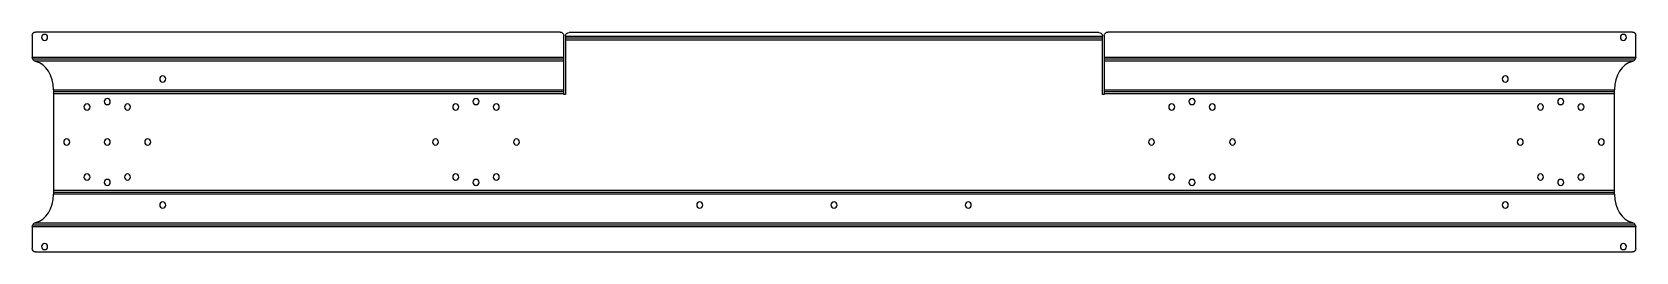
# Model space of a CAD drawing. Header units: millimetres. Extents: x -2 to 894, y 0 to 123.
import ezdxf

# ---------------------------------------------------------------- set-up
doc = ezdxf.new("R2010")
doc.units = ezdxf.units.MM

msp = doc.modelspace()

# ---------------------------------------------------------------- linework, layer by layer
at = {"layer": 'BEND'}
for p, q in [((596, 119.65), (296, 119.65)), ((295, 107.92), (-1.73, 107.92)), ((893.73, 107.92), (597, 107.92)), ((295, 89.65), (10, 89.65)), ((882, 89.65), (597, 89.65)), ((10, 33.39), (882, 33.39)), ((-1.73, 15.13), (893.73, 15.13))]:
    msp.add_line(p, q, dxfattribs=at)
at = {"layer": 'BEND_EXTENT'}
for p, q in [((296, 120.79), (596, 120.79)), ((596, 118.52), (296, 118.52)), ((-2, 109.05), (295, 109.05)), ((597, 109.05), (894, 109.05)), ((295, 106.79), (-0.62, 106.79)), ((892.62, 106.79), (597, 106.79)), ((10, 90.79, 0), (295, 90.79)), ((597, 90.79), (882, 90.79, 0)), ((295, 88.52), (10, 88.52)), ((882, 88.52), (597, 88.52)), ((10, 34.52), (882, 34.52)), ((882, 32.26, 0), (10, 32.26, 0)), ((894, 14), (-2, 14)), ((-0.62, 16.26), (892.62, 16.26))]:
    msp.add_line(p, q, dxfattribs=at)
at = {"layer": 'INTERIOR_PROFILES', "extrusion": (0, 0, -1)}
for centre in [(-5, 120.05), (-887, 120.05), (-71, 96.79), (-821, 96.79), (-28.69, 81.12), (-40, 84.15), (-51.31, 81.12), (-234.69, 81.12), (-246, 84.15), (-257.31, 81.12), (-634.69, 81.12), (-646, 84.15), (-657.31, 81.12), (-840.69, 81.12), (-852, 84.15), (-863.31, 81.12), (-17.37, 61.52), (-40, 61.52), (-62.63, 61.52), (-223.37, 61.52), (-268.63, 61.52), (-623.37, 61.52), (-668.63, 61.52), (-829.37, 61.52), (-874.63, 61.52), (-28.69, 41.93), (-40, 38.9), (-51.31, 41.93), (-234.69, 41.93), (-246, 38.9), (-257.31, 41.93), (-634.69, 41.93), (-646, 38.9), (-657.31, 41.93), (-840.69, 41.93), (-852, 38.9), (-863.31, 41.93), (-71, 26.26), (-371, 26.26), (-446, 26.26), (-521, 26.26), (-821, 26.26), (-5, 3), (-887, 3)]:
    msp.add_circle(centre, 1.7, dxfattribs=at)
at = {"layer": 'OUTER_PROFILES'}
for p, q in [((-2, 121.05), (-2, 109.05)), ((293, 123.05), (0, 123.05)), ((295, 88.02), (295, 121.05)), ((296, 120.79), (296, 88.02)), ((594, 122.79), (298, 122.79)), ((596, 88.02), (596, 120.79)), ((597, 121.05), (597, 88.02)), ((892, 123.05), (599, 123.05)), ((894, 109.05), (894, 121.05)), ((10, 90.79), (10, 32.26)), ((882, 32.26), (882, 90.79)), ((296, 88.02), (295, 88.02)), ((597, 88.02), (596, 88.02)), ((-2, 14), (-2, 2)), ((894, 2), (894, 14)), ((0, 0), (892, 0))]:
    msp.add_line(p, q, dxfattribs=at)
at = {"layer": 'OUTER_PROFILES', "extrusion": (0, 0, -1)}
for centre, radius, start, end in [((0, 121.05), 2, 0, 90), ((-293, 121.05), 2, 90, 180), ((-298, 120.79), 2, 0, 90), ((-594, 120.79), 2, 90, 180), ((-599, 121.05), 2, 0, 90), ((-892, 121.05), 2, 90, 180), ((-0.54, 109.05), 2.54, -77.37329, 0), ((-891.46, 109.05), 2.54, 180, 257.37329), ((-0.54, 14), 2.54, 0, 77.37329), ((-891.46, 14), 2.54, 102.62671, 180), ((0, 2), 2, -90, 0), ((-892, 2), 2, 180, 270)]:
    msp.add_arc(centre, radius, start, end, dxfattribs=at)
at = {"layer": 'OUTER_PROFILES'}
for centre, major_axis, start_param, end_param in [((-2, 90.79), (0, 16), 4.712389, 6.116728), ((894, 90.79), (0, 16), 0.166457, 1.570796), ((-2, 32.26), (0, -16), 0.166457, 1.570796), ((894, 32.26), (0, -16), 4.712389, 6.116728)]:
    msp.add_ellipse(centre, major_axis=major_axis, ratio=0.75, start_param=start_param, end_param=end_param, dxfattribs=at)

doc.saveas('drawing.dxf')
